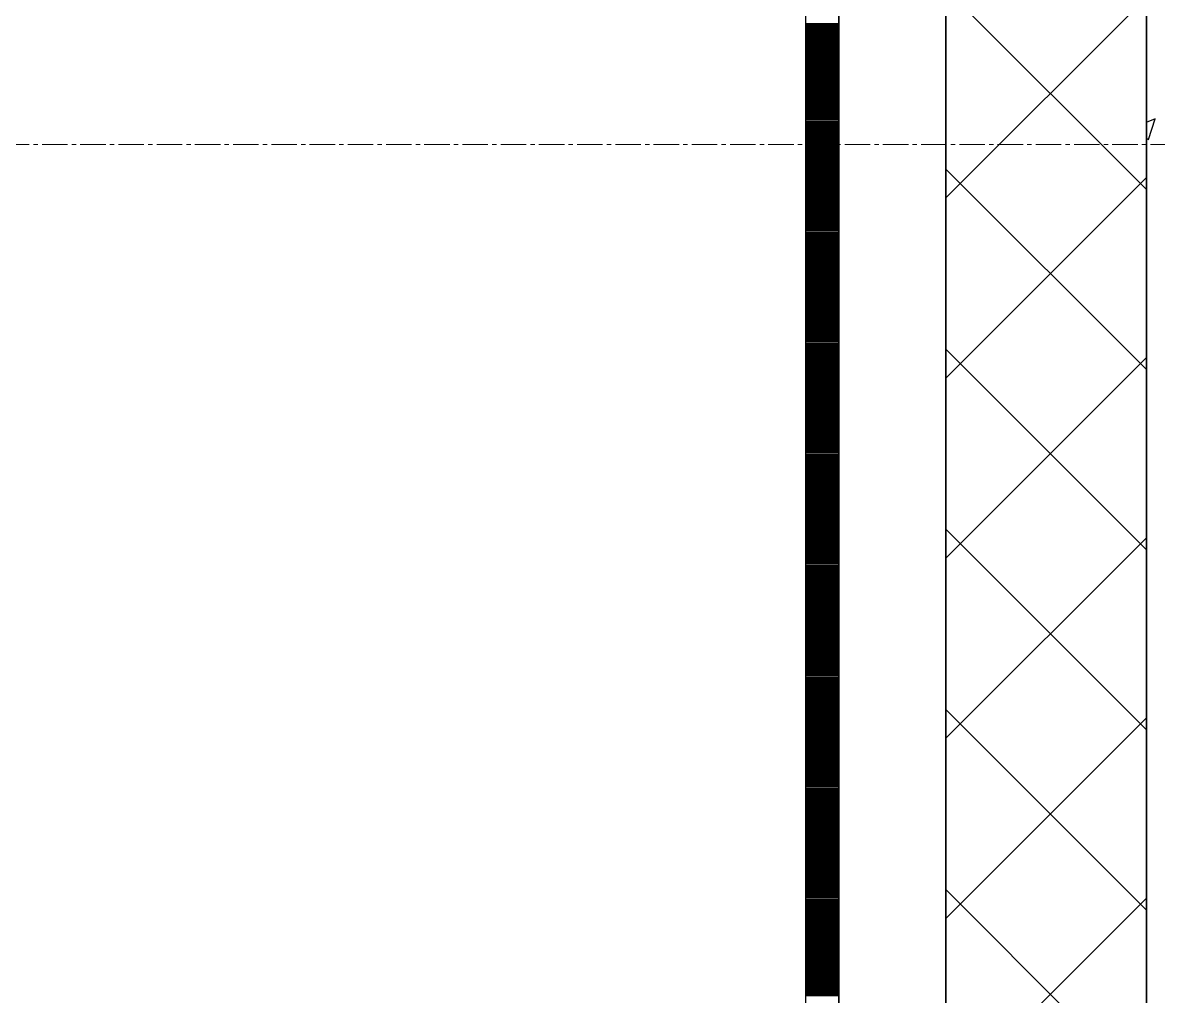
# Model space of a CAD drawing. Header units: millimetres. Extents: x -231292 to 573618, y -153144 to 564035.
# Drawn here: x 7963 to 8812, y 251330 to 252058 of the extents above; entities that cross this region are included whole.
import ezdxf

# ---------------------------------------------------------------- set-up
doc = ezdxf.new("R2010")
doc.units = ezdxf.units.MM
doc.linetypes.add('CENTER2', pattern=[28.575, 19.05, -3.175, 3.175, -3.175])
doc.layers.get('0').update_dxf_attribs({"color": 250})
for name, color, linetype, lineweight in [('АР_Стены ПЕНОблок', 250, 'Continuous', 20), ('АР_Тонкая', 250, 'Continuous', 5), ('АР_Утеплитель', 250, 'Continuous', 0), ('АР_Штриховка', 250, 'Continuous', 0), ('РД_Оси_100', 250, 'Continuous', 0)]:
    doc.layers.add(name, color=color, linetype=linetype, lineweight=lineweight)
doc.layers.add('КР_Балки-0.5', color=60, linetype='Continuous', lineweight=50, plot=False)

# ---------------------------------------------------------------- blocks, each defined once
blk = doc.blocks.new('оси_рен')
at = {"layer": 'РД_Оси_100', "color": 251, "linetype": 'CENTER2', "true_color": 0x636466}
blk.add_line((1189697.958, 201313.25), (1241712.916, 201313.25), dxfattribs=at)

msp = doc.modelspace()

# ---------------------------------------------------------------- linework, layer by layer
at = {"layer": 'АР_Стены ПЕНОблок', "color": 18, "linetype": 'Continuous', "lineweight": 25, "true_color": 0x000000}
msp.add_line((8803.243, 263866.253), (8803.243, 187666.253), dxfattribs=at)
at = {"layer": 'АР_Тонкая', "color": 18, "linetype": 'Continuous', "lineweight": 25, "true_color": 0x000000}
for p, q in [((8548.243, 263866.253), (8548.243, 187666.253)), ((8573.243, 263866.253), (8573.243, 187666.253)), ((8573.243, 187666.253), (8573.243, 263866.253)), ((8653.243, 187666.253), (8653.243, 263866.253))]:
    msp.add_line(p, q, dxfattribs=at)
at = {"layer": 'АР_Утеплитель', "color": 18, "linetype": 'Continuous', "lineweight": 25, "true_color": 0x000000}
for p, q in [((8653.243, 263866.253), (8653.243, 187666.253)), ((8803.243, 187666.253), (8803.243, 263866.253))]:
    msp.add_line(p, q, dxfattribs=at)
at = {"layer": 'АР_Штриховка', "color": 18, "linetype": 'Continuous', "lineweight": 25, "true_color": 0x000000}
for p, q in [((8803.243, 251932.797), (8653.243, 252082.797)), ((8653.243, 251926.51), (8803.243, 252076.51)), ((8548.243, 252057.002), (8573.243, 252057.002)), ((8548.243, 252056.002), (8573.243, 252056.002)), ((8548.243, 252055.002), (8573.243, 252055.002)), ((8548.243, 252054.002), (8573.243, 252054.002)), ((8548.243, 252053.002), (8573.243, 252053.002)), ((8548.243, 252052.002), (8573.243, 252052.002)), ((8548.243, 252051.002), (8573.243, 252051.002)), ((8548.243, 252050.002), (8573.243, 252050.002)), ((8548.243, 252049.002), (8573.243, 252049.002)), ((8548.243, 252048.002), (8573.243, 252048.002)), ((8548.243, 252047.002), (8573.243, 252047.002)), ((8548.243, 252046.002), (8573.243, 252046.002)), ((8548.243, 252045.002), (8573.243, 252045.002)), ((8548.243, 252044.002), (8573.243, 252044.002)), ((8548.243, 252043.002), (8573.243, 252043.002)), ((8548.243, 252042.002), (8573.243, 252042.002)), ((8548.243, 252041.002), (8573.243, 252041.002)), ((8548.243, 252040.002), (8573.243, 252040.002)), ((8548.243, 252039.002), (8573.243, 252039.002)), ((8548.243, 252038.002), (8573.243, 252038.002)), ((8548.243, 252037.002), (8573.243, 252037.002)), ((8548.243, 252036.002), (8573.243, 252036.002)), ((8548.243, 252035.002), (8573.243, 252035.002)), ((8548.243, 252034.002), (8573.243, 252034.002)), ((8548.243, 252033.002), (8573.243, 252033.002)), ((8548.243, 252032.002), (8573.243, 252032.002)), ((8548.243, 252031.002), (8573.243, 252031.002)), ((8548.243, 252030.002), (8573.243, 252030.002)), ((8548.243, 252029.002), (8573.243, 252029.002)), ((8548.243, 252028.002), (8573.243, 252028.002)), ((8548.243, 252027.002), (8573.243, 252027.002)), ((8548.243, 252026.002), (8573.243, 252026.002)), ((8548.243, 252025.002), (8573.243, 252025.002)), ((8548.243, 252024.002), (8573.243, 252024.002)), ((8548.243, 252023.002), (8573.243, 252023.002)), ((8548.243, 252022.002), (8573.243, 252022.002)), ((8548.243, 252021.002), (8573.243, 252021.002)), ((8548.243, 252020.002), (8573.243, 252020.002)), ((8548.243, 252019.002), (8573.243, 252019.002)), ((8548.243, 252018.002), (8573.243, 252018.002)), ((8548.243, 252017.002), (8573.243, 252017.002)), ((8548.243, 252016.002), (8573.243, 252016.002)), ((8548.243, 252015.002), (8573.243, 252015.002)), ((8548.243, 252014.002), (8573.243, 252014.002)), ((8548.243, 252013.002), (8573.243, 252013.002)), ((8548.243, 252012.002), (8573.243, 252012.002)), ((8548.243, 252011.002), (8573.243, 252011.002)), ((8548.243, 252010.002), (8573.243, 252010.002)), ((8548.243, 252009.002), (8573.243, 252009.002)), ((8548.243, 252008.002), (8573.243, 252008.002)), ((8548.243, 252007.002), (8573.243, 252007.002)), ((8548.243, 252006.002), (8573.243, 252006.002)), ((8548.243, 252005.002), (8573.243, 252005.002)), ((8548.243, 252004.002), (8573.243, 252004.002)), ((8548.243, 252003.002), (8573.243, 252003.002)), ((8548.243, 252002.002), (8573.243, 252002.002)), ((8548.243, 252001.002), (8573.243, 252001.002)), ((8548.243, 252000.002), (8573.243, 252000.002)), ((8548.243, 251999.002), (8573.243, 251999.002)), ((8548.243, 251998.002), (8573.243, 251998.002)), ((8548.243, 251997.002), (8573.243, 251997.002)), ((8548.243, 251996.002), (8573.243, 251996.002)), ((8548.243, 251995.002), (8573.243, 251995.002)), ((8548.243, 251994.002), (8573.243, 251994.002)), ((8548.243, 251993.002), (8573.243, 251993.002)), ((8548.243, 251992.002), (8573.243, 251992.002)), ((8548.243, 251991.002), (8573.243, 251991.002)), ((8548.243, 251990.002), (8573.243, 251990.002)), ((8548.243, 251989.002), (8573.243, 251989.002)), ((8548.243, 251988.002), (8573.243, 251988.002)), ((8548.243, 251987.002), (8573.243, 251987.002)), ((8548.243, 251986.002), (8573.243, 251986.002)), ((8548.243, 251985.002), (8573.243, 251985.002)), ((8803.243, 251983.239), (8809.96, 251985.817)), ((8804.721, 251970.247), (8809.872, 251985.596)), ((8548.243, 251984.002), (8573.243, 251984.002)), ((8548.243, 251983.002), (8573.243, 251983.002)), ((8548.243, 251982.002), (8573.243, 251982.002)), ((8548.243, 251981.002), (8573.243, 251981.002)), ((8548.243, 251980.002), (8573.243, 251980.002)), ((8548.243, 251979.002), (8573.243, 251979.002)), ((8548.243, 251978.002), (8573.243, 251978.002)), ((8548.243, 251977.002), (8573.243, 251977.002)), ((8548.243, 251976.002), (8573.243, 251976.002)), ((8548.243, 251975.002), (8573.243, 251975.002)), ((8548.243, 251974.002), (8573.243, 251974.002)), ((8548.243, 251973.002), (8573.243, 251973.002)), ((8548.243, 251972.002), (8573.243, 251972.002)), ((8548.243, 251971.002), (8573.243, 251971.002)), ((8548.243, 251970.002), (8573.243, 251970.002)), ((8548.243, 251969.002), (8573.243, 251969.002)), ((8548.243, 251968.002), (8573.243, 251968.002)), ((8803.243, 251971.24), (8804.71, 251970.25)), ((8548.243, 251967.002), (8573.243, 251967.002)), ((8548.243, 251966.002), (8573.243, 251966.002)), ((8548.243, 251965.002), (8573.243, 251965.002)), ((8548.243, 251964.002), (8573.243, 251964.002)), ((8548.243, 251963.002), (8573.243, 251963.002)), ((8548.243, 251962.002), (8573.243, 251962.002)), ((8548.243, 251961.002), (8573.243, 251961.002)), ((8548.243, 251960.002), (8573.243, 251960.002)), ((8548.243, 251959.002), (8573.243, 251959.002)), ((8548.243, 251958.002), (8573.243, 251958.002)), ((8548.243, 251957.002), (8573.243, 251957.002)), ((8548.243, 251956.002), (8573.243, 251956.002)), ((8548.243, 251955.002), (8573.243, 251955.002)), ((8548.243, 251954.002), (8573.243, 251954.002)), ((8548.243, 251953.002), (8573.243, 251953.002)), ((8548.243, 251952.002), (8573.243, 251952.002)), ((8548.243, 251951.002), (8573.243, 251951.002)), ((8548.243, 251950.002), (8573.243, 251950.002)), ((8548.243, 251949.002), (8573.243, 251949.002)), ((8548.243, 251948.002), (8573.243, 251948.002)), ((8548.243, 251947.002), (8573.243, 251947.002)), ((8548.243, 251946.002), (8573.243, 251946.002)), ((8548.243, 251945.002), (8573.243, 251945.002)), ((8548.243, 251944.002), (8573.243, 251944.002)), ((8548.243, 251943.002), (8573.243, 251943.002)), ((8803.243, 251798.093), (8653.243, 251948.093)), ((8548.243, 251942.002), (8573.243, 251942.002)), ((8548.243, 251941.002), (8573.243, 251941.002)), ((8548.243, 251940.002), (8573.243, 251940.002)), ((8548.243, 251939.002), (8573.243, 251939.002)), ((8548.243, 251938.002), (8573.243, 251938.002)), ((8548.243, 251937.002), (8573.243, 251937.002)), ((8548.243, 251936.002), (8573.243, 251936.002)), ((8548.243, 251935.002), (8573.243, 251935.002)), ((8548.243, 251934.002), (8573.243, 251934.002)), ((8653.243, 251791.806), (8803.243, 251941.806)), ((8548.243, 251933.002), (8573.243, 251933.002)), ((8548.243, 251932.002), (8573.243, 251932.002)), ((8548.243, 251931.002), (8573.243, 251931.002)), ((8548.243, 251930.002), (8573.243, 251930.002)), ((8548.243, 251929.002), (8573.243, 251929.002)), ((8548.243, 251928.002), (8573.243, 251928.002)), ((8548.243, 251927.002), (8573.243, 251927.002)), ((8548.243, 251926.002), (8573.243, 251926.002)), ((8548.243, 251925.002), (8573.243, 251925.002)), ((8548.243, 251924.002), (8573.243, 251924.002)), ((8548.243, 251923.002), (8573.243, 251923.002)), ((8548.243, 251922.002), (8573.243, 251922.002)), ((8548.243, 251921.002), (8573.243, 251921.002)), ((8548.243, 251920.002), (8573.243, 251920.002)), ((8548.243, 251919.002), (8573.243, 251919.002)), ((8548.243, 251918.002), (8573.243, 251918.002)), ((8548.243, 251917.002), (8573.243, 251917.002)), ((8548.243, 251916.002), (8573.243, 251916.002)), ((8548.243, 251915.002), (8573.243, 251915.002)), ((8548.243, 251914.002), (8573.243, 251914.002)), ((8548.243, 251913.002), (8573.243, 251913.002)), ((8548.243, 251912.002), (8573.243, 251912.002)), ((8548.243, 251911.002), (8573.243, 251911.002)), ((8548.243, 251910.002), (8573.243, 251910.002)), ((8548.243, 251909.002), (8573.243, 251909.002)), ((8548.243, 251908.002), (8573.243, 251908.002)), ((8548.243, 251907.002), (8573.243, 251907.002)), ((8548.243, 251906.002), (8573.243, 251906.002)), ((8548.243, 251905.002), (8573.243, 251905.002)), ((8548.243, 251904.002), (8573.243, 251904.002)), ((8548.243, 251903.002), (8573.243, 251903.002)), ((8548.243, 251902.002), (8573.243, 251902.002)), ((8548.243, 251901.002), (8573.243, 251901.002)), ((8548.243, 251900.002), (8573.243, 251900.002)), ((8548.243, 251899.002), (8573.243, 251899.002)), ((8548.243, 251898.002), (8573.243, 251898.002)), ((8548.243, 251897.002), (8573.243, 251897.002)), ((8548.243, 251896.002), (8573.243, 251896.002)), ((8548.243, 251895.002), (8573.243, 251895.002)), ((8548.243, 251894.002), (8573.243, 251894.002)), ((8548.243, 251893.002), (8573.243, 251893.002)), ((8548.243, 251892.002), (8573.243, 251892.002)), ((8548.243, 251891.002), (8573.243, 251891.002)), ((8548.243, 251890.002), (8573.243, 251890.002)), ((8548.243, 251889.002), (8573.243, 251889.002)), ((8548.243, 251888.002), (8573.243, 251888.002)), ((8548.243, 251887.002), (8573.243, 251887.002)), ((8548.243, 251886.002), (8573.243, 251886.002)), ((8548.243, 251885.002), (8573.243, 251885.002)), ((8548.243, 251884.002), (8573.243, 251884.002)), ((8548.243, 251883.002), (8573.243, 251883.002)), ((8548.243, 251882.002), (8573.243, 251882.002)), ((8548.243, 251881.002), (8573.243, 251881.002)), ((8548.243, 251880.002), (8573.243, 251880.002)), ((8548.243, 251879.002), (8573.243, 251879.002)), ((8548.243, 251878.002), (8573.243, 251878.002)), ((8548.243, 251877.002), (8573.243, 251877.002)), ((8548.243, 251876.002), (8573.243, 251876.002)), ((8548.243, 251875.002), (8573.243, 251875.002)), ((8548.243, 251874.002), (8573.243, 251874.002)), ((8548.243, 251873.002), (8573.243, 251873.002)), ((8548.243, 251872.002), (8573.243, 251872.002)), ((8548.243, 251871.002), (8573.243, 251871.002)), ((8548.243, 251870.002), (8573.243, 251870.002)), ((8548.243, 251869.002), (8573.243, 251869.002)), ((8548.243, 251868.002), (8573.243, 251868.002)), ((8548.243, 251867.002), (8573.243, 251867.002)), ((8548.243, 251866.002), (8573.243, 251866.002)), ((8548.243, 251865.002), (8573.243, 251865.002)), ((8548.243, 251864.002), (8573.243, 251864.002)), ((8548.243, 251863.002), (8573.243, 251863.002)), ((8548.243, 251862.002), (8573.243, 251862.002)), ((8548.243, 251861.002), (8573.243, 251861.002)), ((8548.243, 251860.002), (8573.243, 251860.002)), ((8548.243, 251859.002), (8573.243, 251859.002)), ((8548.243, 251858.002), (8573.243, 251858.002)), ((8548.243, 251857.002), (8573.243, 251857.002)), ((8548.243, 251856.002), (8573.243, 251856.002)), ((8548.243, 251855.002), (8573.243, 251855.002)), ((8548.243, 251854.002), (8573.243, 251854.002)), ((8548.243, 251853.002), (8573.243, 251853.002)), ((8548.243, 251852.002), (8573.243, 251852.002)), ((8548.243, 251851.002), (8573.243, 251851.002)), ((8548.243, 251850.002), (8573.243, 251850.002)), ((8548.243, 251849.002), (8573.243, 251849.002)), ((8548.243, 251848.002), (8573.243, 251848.002)), ((8548.243, 251847.002), (8573.243, 251847.002)), ((8548.243, 251846.002), (8573.243, 251846.002)), ((8548.243, 251845.002), (8573.243, 251845.002)), ((8548.243, 251844.002), (8573.243, 251844.002)), ((8548.243, 251843.002), (8573.243, 251843.002)), ((8548.243, 251842.002), (8573.243, 251842.002)), ((8548.243, 251841.002), (8573.243, 251841.002)), ((8548.243, 251840.002), (8573.243, 251840.002)), ((8548.243, 251839.002), (8573.243, 251839.002)), ((8548.243, 251838.002), (8573.243, 251838.002)), ((8548.243, 251837.002), (8573.243, 251837.002)), ((8548.243, 251836.002), (8573.243, 251836.002)), ((8548.243, 251835.002), (8573.243, 251835.002)), ((8548.243, 251834.002), (8573.243, 251834.002)), ((8548.243, 251833.002), (8573.243, 251833.002)), ((8548.243, 251832.002), (8573.243, 251832.002)), ((8548.243, 251831.002), (8573.243, 251831.002)), ((8548.243, 251830.002), (8573.243, 251830.002)), ((8548.243, 251829.002), (8573.243, 251829.002)), ((8548.243, 251828.002), (8573.243, 251828.002)), ((8548.243, 251827.002), (8573.243, 251827.002)), ((8548.243, 251826.002), (8573.243, 251826.002)), ((8548.243, 251825.002), (8573.243, 251825.002)), ((8548.243, 251824.002), (8573.243, 251824.002)), ((8548.243, 251823.002), (8573.243, 251823.002)), ((8548.243, 251822.002), (8573.243, 251822.002)), ((8548.243, 251821.002), (8573.243, 251821.002)), ((8548.243, 251820.002), (8573.243, 251820.002)), ((8548.243, 251819.002), (8573.243, 251819.002)), ((8548.243, 251818.002), (8573.243, 251818.002)), ((8548.243, 251817.002), (8573.243, 251817.002)), ((8548.243, 251816.002), (8573.243, 251816.002)), ((8548.243, 251815.002), (8573.243, 251815.002)), ((8548.243, 251814.002), (8573.243, 251814.002)), ((8548.243, 251813.002), (8573.243, 251813.002)), ((8548.243, 251812.002), (8573.243, 251812.002)), ((8548.243, 251811.002), (8573.243, 251811.002)), ((8548.243, 251810.002), (8573.243, 251810.002)), ((8548.243, 251809.002), (8573.243, 251809.002)), ((8548.243, 251808.002), (8573.243, 251808.002)), ((8548.243, 251807.002), (8573.243, 251807.002)), ((8803.243, 251663.389), (8653.243, 251813.389)), ((8653.243, 251657.102), (8803.243, 251807.102)), ((8548.243, 251806.002), (8573.243, 251806.002)), ((8548.243, 251805.002), (8573.243, 251805.002)), ((8548.243, 251804.002), (8573.243, 251804.002)), ((8548.243, 251803.002), (8573.243, 251803.002)), ((8548.243, 251802.002), (8573.243, 251802.002)), ((8548.243, 251801.002), (8573.243, 251801.002)), ((8548.243, 251800.002), (8573.243, 251800.002)), ((8548.243, 251799.002), (8573.243, 251799.002)), ((8548.243, 251798.002), (8573.243, 251798.002)), ((8548.243, 251797.002), (8573.243, 251797.002)), ((8548.243, 251796.002), (8573.243, 251796.002)), ((8548.243, 251795.002), (8573.243, 251795.002)), ((8548.243, 251794.002), (8573.243, 251794.002)), ((8548.243, 251793.002), (8573.243, 251793.002)), ((8548.243, 251792.002), (8573.243, 251792.002)), ((8548.243, 251791.002), (8573.243, 251791.002)), ((8548.243, 251790.002), (8573.243, 251790.002)), ((8548.243, 251789.002), (8573.243, 251789.002)), ((8548.243, 251788.002), (8573.243, 251788.002)), ((8548.243, 251787.002), (8573.243, 251787.002)), ((8548.243, 251786.002), (8573.243, 251786.002)), ((8548.243, 251785.002), (8573.243, 251785.002)), ((8548.243, 251784.002), (8573.243, 251784.002)), ((8548.243, 251783.002), (8573.243, 251783.002)), ((8548.243, 251782.002), (8573.243, 251782.002)), ((8548.243, 251781.002), (8573.243, 251781.002)), ((8548.243, 251780.002), (8573.243, 251780.002)), ((8548.243, 251779.002), (8573.243, 251779.002)), ((8548.243, 251778.002), (8573.243, 251778.002)), ((8548.243, 251777.002), (8573.243, 251777.002)), ((8548.243, 251776.002), (8573.243, 251776.002)), ((8548.243, 251775.002), (8573.243, 251775.002)), ((8548.243, 251774.002), (8573.243, 251774.002)), ((8548.243, 251773.002), (8573.243, 251773.002)), ((8548.243, 251772.002), (8573.243, 251772.002)), ((8548.243, 251771.002), (8573.243, 251771.002)), ((8548.243, 251770.002), (8573.243, 251770.002)), ((8548.243, 251769.002), (8573.243, 251769.002)), ((8548.243, 251768.002), (8573.243, 251768.002)), ((8548.243, 251767.002), (8573.243, 251767.002)), ((8548.243, 251766.002), (8573.243, 251766.002)), ((8548.243, 251765.002), (8573.243, 251765.002)), ((8548.243, 251764.002), (8573.243, 251764.002)), ((8548.243, 251763.002), (8573.243, 251763.002)), ((8548.243, 251762.002), (8573.243, 251762.002)), ((8548.243, 251761.002), (8573.243, 251761.002)), ((8548.243, 251760.002), (8573.243, 251760.002)), ((8548.243, 251759.002), (8573.243, 251759.002)), ((8548.243, 251758.002), (8573.243, 251758.002)), ((8548.243, 251757.002), (8573.243, 251757.002)), ((8548.243, 251756.002), (8573.243, 251756.002)), ((8548.243, 251755.002), (8573.243, 251755.002)), ((8548.243, 251754.002), (8573.243, 251754.002)), ((8548.243, 251753.002), (8573.243, 251753.002)), ((8548.243, 251752.002), (8573.243, 251752.002)), ((8548.243, 251751.002), (8573.243, 251751.002)), ((8548.243, 251750.002), (8573.243, 251750.002)), ((8548.243, 251749.002), (8573.243, 251749.002)), ((8548.243, 251748.002), (8573.243, 251748.002)), ((8548.243, 251747.002), (8573.243, 251747.002)), ((8548.243, 251746.002), (8573.243, 251746.002)), ((8548.243, 251745.002), (8573.243, 251745.002)), ((8548.243, 251744.002), (8573.243, 251744.002)), ((8548.243, 251743.002), (8573.243, 251743.002)), ((8548.243, 251742.002), (8573.243, 251742.002)), ((8548.243, 251741.002), (8573.243, 251741.002)), ((8548.243, 251740.002), (8573.243, 251740.002)), ((8548.243, 251739.002), (8573.243, 251739.002)), ((8548.243, 251738.002), (8573.243, 251738.002)), ((8548.243, 251737.002), (8573.243, 251737.002)), ((8548.243, 251736.002), (8573.243, 251736.002)), ((8548.243, 251735.002), (8573.243, 251735.002)), ((8548.243, 251734.002), (8573.243, 251734.002)), ((8548.243, 251733.002), (8573.243, 251733.002)), ((8548.243, 251732.002), (8573.243, 251732.002)), ((8548.243, 251731.002), (8573.243, 251731.002)), ((8548.243, 251730.002), (8573.243, 251730.002)), ((8548.243, 251729.002), (8573.243, 251729.002)), ((8548.243, 251728.002), (8573.243, 251728.002)), ((8548.243, 251727.002), (8573.243, 251727.002)), ((8548.243, 251726.002), (8573.243, 251726.002)), ((8548.243, 251725.002), (8573.243, 251725.002)), ((8548.243, 251724.002), (8573.243, 251724.002)), ((8548.243, 251723.002), (8573.243, 251723.002)), ((8548.243, 251722.002), (8573.243, 251722.002)), ((8548.243, 251721.002), (8573.243, 251721.002)), ((8548.243, 251720.002), (8573.243, 251720.002)), ((8548.243, 251719.002), (8573.243, 251719.002)), ((8548.243, 251718.002), (8573.243, 251718.002)), ((8548.243, 251717.002), (8573.243, 251717.002)), ((8548.243, 251716.002), (8573.243, 251716.002)), ((8548.243, 251715.002), (8573.243, 251715.002)), ((8548.243, 251714.002), (8573.243, 251714.002)), ((8548.243, 251713.002), (8573.243, 251713.002)), ((8548.243, 251712.002), (8573.243, 251712.002)), ((8548.243, 251711.002), (8573.243, 251711.002)), ((8548.243, 251710.002), (8573.243, 251710.002)), ((8548.243, 251709.002), (8573.243, 251709.002)), ((8548.243, 251708.002), (8573.243, 251708.002)), ((8548.243, 251707.002), (8573.243, 251707.002)), ((8548.243, 251706.002), (8573.243, 251706.002)), ((8548.243, 251705.002), (8573.243, 251705.002)), ((8548.243, 251704.002), (8573.243, 251704.002)), ((8548.243, 251703.002), (8573.243, 251703.002)), ((8548.243, 251702.002), (8573.243, 251702.002)), ((8548.243, 251701.002), (8573.243, 251701.002)), ((8548.243, 251700.002), (8573.243, 251700.002)), ((8548.243, 251699.002), (8573.243, 251699.002)), ((8548.243, 251698.002), (8573.243, 251698.002)), ((8548.243, 251697.002), (8573.243, 251697.002)), ((8548.243, 251696.002), (8573.243, 251696.002)), ((8548.243, 251695.002), (8573.243, 251695.002)), ((8548.243, 251694.002), (8573.243, 251694.002)), ((8548.243, 251693.002), (8573.243, 251693.002)), ((8548.243, 251692.002), (8573.243, 251692.002)), ((8548.243, 251691.002), (8573.243, 251691.002)), ((8548.243, 251690.002), (8573.243, 251690.002)), ((8548.243, 251689.002), (8573.243, 251689.002)), ((8548.243, 251688.002), (8573.243, 251688.002)), ((8548.243, 251687.002), (8573.243, 251687.002)), ((8548.243, 251686.002), (8573.243, 251686.002)), ((8548.243, 251685.002), (8573.243, 251685.002)), ((8548.243, 251684.002), (8573.243, 251684.002)), ((8548.243, 251683.002), (8573.243, 251683.002)), ((8548.243, 251682.002), (8573.243, 251682.002)), ((8548.243, 251681.002), (8573.243, 251681.002)), ((8548.243, 251680.002), (8573.243, 251680.002)), ((8548.243, 251679.002), (8573.243, 251679.002)), ((8548.243, 251678.002), (8573.243, 251678.002)), ((8548.243, 251677.002), (8573.243, 251677.002)), ((8548.243, 251676.002), (8573.243, 251676.002)), ((8548.243, 251675.002), (8573.243, 251675.002)), ((8548.243, 251674.002), (8573.243, 251674.002)), ((8548.243, 251673.002), (8573.243, 251673.002)), ((8548.243, 251672.002), (8573.243, 251672.002)), ((8548.243, 251671.002), (8573.243, 251671.002)), ((8803.243, 251528.686), (8653.243, 251678.686)), ((8653.243, 251522.399), (8803.243, 251672.399)), ((8548.243, 251670.002), (8573.243, 251670.002)), ((8548.243, 251669.002), (8573.243, 251669.002)), ((8548.243, 251668.002), (8573.243, 251668.002)), ((8548.243, 251667.002), (8573.243, 251667.002)), ((8548.243, 251666.002), (8573.243, 251666.002)), ((8548.243, 251665.002), (8573.243, 251665.002)), ((8548.243, 251664.002), (8573.243, 251664.002)), ((8548.243, 251663.002), (8573.243, 251663.002)), ((8548.243, 251662.002), (8573.243, 251662.002)), ((8548.243, 251661.002), (8573.243, 251661.002)), ((8548.243, 251660.002), (8573.243, 251660.002)), ((8548.243, 251659.002), (8573.243, 251659.002)), ((8548.243, 251658.002), (8573.243, 251658.002)), ((8548.243, 251657.002), (8573.243, 251657.002)), ((8548.243, 251656.002), (8573.243, 251656.002)), ((8548.243, 251655.002), (8573.243, 251655.002)), ((8548.243, 251654.002), (8573.243, 251654.002)), ((8548.243, 251653.002), (8573.243, 251653.002)), ((8548.243, 251652.002), (8573.243, 251652.002)), ((8548.243, 251651.002), (8573.243, 251651.002)), ((8548.243, 251650.002), (8573.243, 251650.002)), ((8548.243, 251649.002), (8573.243, 251649.002)), ((8548.243, 251648.002), (8573.243, 251648.002)), ((8548.243, 251647.002), (8573.243, 251647.002)), ((8548.243, 251646.002), (8573.243, 251646.002)), ((8548.243, 251645.002), (8573.243, 251645.002)), ((8548.243, 251644.002), (8573.243, 251644.002)), ((8548.243, 251643.002), (8573.243, 251643.002)), ((8548.243, 251642.002), (8573.243, 251642.002)), ((8548.243, 251641.002), (8573.243, 251641.002)), ((8548.243, 251640.002), (8573.243, 251640.002)), ((8548.243, 251639.002), (8573.243, 251639.002)), ((8548.243, 251638.002), (8573.243, 251638.002)), ((8548.243, 251637.002), (8573.243, 251637.002)), ((8548.243, 251636.002), (8573.243, 251636.002)), ((8548.243, 251635.002), (8573.243, 251635.002)), ((8548.243, 251634.002), (8573.243, 251634.002)), ((8548.243, 251633.002), (8573.243, 251633.002)), ((8548.243, 251632.002), (8573.243, 251632.002)), ((8548.243, 251631.002), (8573.243, 251631.002)), ((8548.243, 251630.002), (8573.243, 251630.002)), ((8548.243, 251629.002), (8573.243, 251629.002)), ((8548.243, 251628.002), (8573.243, 251628.002)), ((8548.243, 251627.002), (8573.243, 251627.002)), ((8548.243, 251626.002), (8573.243, 251626.002)), ((8548.243, 251625.002), (8573.243, 251625.002)), ((8548.243, 251624.002), (8573.243, 251624.002)), ((8548.243, 251623.002), (8573.243, 251623.002)), ((8548.243, 251622.002), (8573.243, 251622.002)), ((8548.243, 251621.002), (8573.243, 251621.002)), ((8548.243, 251620.002), (8573.243, 251620.002)), ((8548.243, 251619.002), (8573.243, 251619.002)), ((8548.243, 251618.002), (8573.243, 251618.002)), ((8548.243, 251617.002), (8573.243, 251617.002)), ((8548.243, 251616.002), (8573.243, 251616.002)), ((8548.243, 251615.002), (8573.243, 251615.002)), ((8548.243, 251614.002), (8573.243, 251614.002)), ((8548.243, 251613.002), (8573.243, 251613.002)), ((8548.243, 251612.002), (8573.243, 251612.002)), ((8548.243, 251611.002), (8573.243, 251611.002)), ((8548.243, 251610.002), (8573.243, 251610.002)), ((8548.243, 251609.002), (8573.243, 251609.002)), ((8548.243, 251608.002), (8573.243, 251608.002)), ((8548.243, 251607.002), (8573.243, 251607.002)), ((8548.243, 251606.002), (8573.243, 251606.002)), ((8548.243, 251605.002), (8573.243, 251605.002)), ((8548.243, 251604.002), (8573.243, 251604.002)), ((8548.243, 251603.002), (8573.243, 251603.002)), ((8548.243, 251602.002), (8573.243, 251602.002)), ((8548.243, 251601.002), (8573.243, 251601.002)), ((8548.243, 251600.002), (8573.243, 251600.002)), ((8548.243, 251599.002), (8573.243, 251599.002)), ((8548.243, 251598.002), (8573.243, 251598.002)), ((8548.243, 251597.002), (8573.243, 251597.002)), ((8548.243, 251596.002), (8573.243, 251596.002)), ((8548.243, 251595.002), (8573.243, 251595.002)), ((8548.243, 251594.002), (8573.243, 251594.002)), ((8548.243, 251593.002), (8573.243, 251593.002)), ((8548.243, 251592.002), (8573.243, 251592.002)), ((8548.243, 251591.002), (8573.243, 251591.002)), ((8548.243, 251590.002), (8573.243, 251590.002)), ((8548.243, 251589.002), (8573.243, 251589.002)), ((8548.243, 251588.002), (8573.243, 251588.002)), ((8548.243, 251587.002), (8573.243, 251587.002)), ((8548.243, 251586.002), (8573.243, 251586.002)), ((8548.243, 251585.002), (8573.243, 251585.002)), ((8548.243, 251584.002), (8573.243, 251584.002)), ((8548.243, 251583.002), (8573.243, 251583.002)), ((8548.243, 251582.002), (8573.243, 251582.002)), ((8548.243, 251581.002), (8573.243, 251581.002)), ((8548.243, 251580.002), (8573.243, 251580.002)), ((8548.243, 251579.002), (8573.243, 251579.002)), ((8548.243, 251578.002), (8573.243, 251578.002)), ((8548.243, 251577.002), (8573.243, 251577.002)), ((8548.243, 251576.002), (8573.243, 251576.002)), ((8548.243, 251575.002), (8573.243, 251575.002)), ((8548.243, 251574.002), (8573.243, 251574.002)), ((8548.243, 251573.002), (8573.243, 251573.002)), ((8548.243, 251572.002), (8573.243, 251572.002)), ((8548.243, 251571.002), (8573.243, 251571.002)), ((8548.243, 251570.002), (8573.243, 251570.002)), ((8548.243, 251569.002), (8573.243, 251569.002)), ((8548.243, 251568.002), (8573.243, 251568.002)), ((8548.243, 251567.002), (8573.243, 251567.002)), ((8548.243, 251566.002), (8573.243, 251566.002)), ((8548.243, 251565.002), (8573.243, 251565.002)), ((8548.243, 251564.002), (8573.243, 251564.002)), ((8548.243, 251563.002), (8573.243, 251563.002)), ((8548.243, 251562.002), (8573.243, 251562.002)), ((8548.243, 251561.002), (8573.243, 251561.002)), ((8548.243, 251560.002), (8573.243, 251560.002)), ((8548.243, 251559.002), (8573.243, 251559.002)), ((8548.243, 251558.002), (8573.243, 251558.002)), ((8548.243, 251557.002), (8573.243, 251557.002)), ((8548.243, 251556.002), (8573.243, 251556.002)), ((8548.243, 251555.002), (8573.243, 251555.002)), ((8548.243, 251554.002), (8573.243, 251554.002)), ((8548.243, 251553.002), (8573.243, 251553.002)), ((8548.243, 251552.002), (8573.243, 251552.002)), ((8548.243, 251551.002), (8573.243, 251551.002)), ((8548.243, 251550.002), (8573.243, 251550.002)), ((8548.243, 251549.002), (8573.243, 251549.002)), ((8548.243, 251548.002), (8573.243, 251548.002)), ((8548.243, 251547.002), (8573.243, 251547.002)), ((8548.243, 251546.002), (8573.243, 251546.002)), ((8548.243, 251545.002), (8573.243, 251545.002)), ((8548.243, 251544.002), (8573.243, 251544.002)), ((8803.243, 251393.982), (8653.243, 251543.982)), ((8548.243, 251543.002), (8573.243, 251543.002)), ((8548.243, 251542.002), (8573.243, 251542.002)), ((8548.243, 251541.002), (8573.243, 251541.002)), ((8548.243, 251540.002), (8573.243, 251540.002)), ((8548.243, 251539.002), (8573.243, 251539.002)), ((8548.243, 251538.002), (8573.243, 251538.002)), ((8548.243, 251537.002), (8573.243, 251537.002)), ((8548.243, 251536.002), (8573.243, 251536.002)), ((8548.243, 251535.002), (8573.243, 251535.002)), ((8653.243, 251387.695), (8803.243, 251537.695)), ((8548.243, 251534.002), (8573.243, 251534.002)), ((8548.243, 251533.002), (8573.243, 251533.002)), ((8548.243, 251532.002), (8573.243, 251532.002)), ((8548.243, 251531.002), (8573.243, 251531.002)), ((8548.243, 251530.002), (8573.243, 251530.002)), ((8548.243, 251529.002), (8573.243, 251529.002)), ((8548.243, 251528.002), (8573.243, 251528.002)), ((8548.243, 251527.002), (8573.243, 251527.002)), ((8548.243, 251526.002), (8573.243, 251526.002)), ((8548.243, 251525.002), (8573.243, 251525.002)), ((8548.243, 251524.002), (8573.243, 251524.002)), ((8548.243, 251523.002), (8573.243, 251523.002)), ((8548.243, 251522.002), (8573.243, 251522.002)), ((8548.243, 251521.002), (8573.243, 251521.002)), ((8548.243, 251520.002), (8573.243, 251520.002)), ((8548.243, 251519.002), (8573.243, 251519.002)), ((8548.243, 251518.002), (8573.243, 251518.002)), ((8548.243, 251517.002), (8573.243, 251517.002)), ((8548.243, 251516.002), (8573.243, 251516.002)), ((8548.243, 251515.002), (8573.243, 251515.002)), ((8548.243, 251514.002), (8573.243, 251514.002)), ((8548.243, 251513.002), (8573.243, 251513.002)), ((8548.243, 251512.002), (8573.243, 251512.002)), ((8548.243, 251511.002), (8573.243, 251511.002)), ((8548.243, 251510.002), (8573.243, 251510.002)), ((8548.243, 251509.002), (8573.243, 251509.002)), ((8548.243, 251508.002), (8573.243, 251508.002)), ((8548.243, 251507.002), (8573.243, 251507.002)), ((8548.243, 251506.002), (8573.243, 251506.002)), ((8548.243, 251505.002), (8573.243, 251505.002)), ((8548.243, 251504.002), (8573.243, 251504.002)), ((8548.243, 251503.002), (8573.243, 251503.002)), ((8548.243, 251502.002), (8573.243, 251502.002)), ((8548.243, 251501.002), (8573.243, 251501.002)), ((8548.243, 251500.002), (8573.243, 251500.002)), ((8548.243, 251499.002), (8573.243, 251499.002)), ((8548.243, 251498.002), (8573.243, 251498.002)), ((8548.243, 251497.002), (8573.243, 251497.002)), ((8548.243, 251496.002), (8573.243, 251496.002)), ((8548.243, 251495.002), (8573.243, 251495.002)), ((8548.243, 251494.002), (8573.243, 251494.002)), ((8548.243, 251493.002), (8573.243, 251493.002)), ((8548.243, 251492.002), (8573.243, 251492.002)), ((8548.243, 251491.002), (8573.243, 251491.002)), ((8548.243, 251490.002), (8573.243, 251490.002)), ((8548.243, 251489.002), (8573.243, 251489.002)), ((8548.243, 251488.002), (8573.243, 251488.002)), ((8548.243, 251487.002), (8573.243, 251487.002)), ((8548.243, 251486.002), (8573.243, 251486.002)), ((8548.243, 251485.002), (8573.243, 251485.002)), ((8548.243, 251484.002), (8573.243, 251484.002)), ((8548.243, 251483.002), (8573.243, 251483.002)), ((8548.243, 251482.002), (8573.243, 251482.002)), ((8548.243, 251481.002), (8573.243, 251481.002)), ((8548.243, 251480.002), (8573.243, 251480.002)), ((8548.243, 251479.002), (8573.243, 251479.002)), ((8548.243, 251478.002), (8573.243, 251478.002)), ((8548.243, 251477.002), (8573.243, 251477.002)), ((8548.243, 251476.002), (8573.243, 251476.002)), ((8548.243, 251475.002), (8573.243, 251475.002)), ((8548.243, 251474.002), (8573.243, 251474.002)), ((8548.243, 251473.002), (8573.243, 251473.002)), ((8548.243, 251472.002), (8573.243, 251472.002)), ((8548.243, 251471.002), (8573.243, 251471.002)), ((8548.243, 251470.002), (8573.243, 251470.002)), ((8548.243, 251469.002), (8573.243, 251469.002)), ((8548.243, 251468.002), (8573.243, 251468.002)), ((8548.243, 251467.002), (8573.243, 251467.002)), ((8548.243, 251466.002), (8573.243, 251466.002)), ((8548.243, 251465.002), (8573.243, 251465.002)), ((8548.243, 251464.002), (8573.243, 251464.002)), ((8548.243, 251463.002), (8573.243, 251463.002)), ((8548.243, 251462.002), (8573.243, 251462.002)), ((8548.243, 251461.002), (8573.243, 251461.002)), ((8548.243, 251460.002), (8573.243, 251460.002)), ((8548.243, 251459.002), (8573.243, 251459.002)), ((8548.243, 251458.002), (8573.243, 251458.002)), ((8548.243, 251457.002), (8573.243, 251457.002)), ((8548.243, 251456.002), (8573.243, 251456.002)), ((8548.243, 251455.002), (8573.243, 251455.002)), ((8548.243, 251454.002), (8573.243, 251454.002)), ((8548.243, 251453.002), (8573.243, 251453.002)), ((8548.243, 251452.002), (8573.243, 251452.002)), ((8548.243, 251451.002), (8573.243, 251451.002)), ((8548.243, 251450.002), (8573.243, 251450.002)), ((8548.243, 251449.002), (8573.243, 251449.002)), ((8548.243, 251448.002), (8573.243, 251448.002)), ((8548.243, 251447.002), (8573.243, 251447.002)), ((8548.243, 251446.002), (8573.243, 251446.002)), ((8548.243, 251445.002), (8573.243, 251445.002)), ((8548.243, 251444.002), (8573.243, 251444.002)), ((8548.243, 251443.002), (8573.243, 251443.002)), ((8548.243, 251442.002), (8573.243, 251442.002)), ((8548.243, 251441.002), (8573.243, 251441.002)), ((8548.243, 251440.002), (8573.243, 251440.002)), ((8548.243, 251439.002), (8573.243, 251439.002)), ((8548.243, 251438.002), (8573.243, 251438.002)), ((8548.243, 251437.002), (8573.243, 251437.002)), ((8548.243, 251436.002), (8573.243, 251436.002)), ((8548.243, 251435.002), (8573.243, 251435.002)), ((8548.243, 251434.002), (8573.243, 251434.002)), ((8548.243, 251433.002), (8573.243, 251433.002)), ((8548.243, 251432.002), (8573.243, 251432.002)), ((8548.243, 251431.002), (8573.243, 251431.002)), ((8548.243, 251430.002), (8573.243, 251430.002)), ((8548.243, 251429.002), (8573.243, 251429.002)), ((8548.243, 251428.002), (8573.243, 251428.002)), ((8548.243, 251427.002), (8573.243, 251427.002)), ((8548.243, 251426.002), (8573.243, 251426.002)), ((8548.243, 251425.002), (8573.243, 251425.002)), ((8548.243, 251424.002), (8573.243, 251424.002)), ((8548.243, 251423.002), (8573.243, 251423.002)), ((8548.243, 251422.002), (8573.243, 251422.002)), ((8548.243, 251421.002), (8573.243, 251421.002)), ((8548.243, 251420.002), (8573.243, 251420.002)), ((8548.243, 251419.002), (8573.243, 251419.002)), ((8548.243, 251418.002), (8573.243, 251418.002)), ((8548.243, 251417.002), (8573.243, 251417.002)), ((8548.243, 251416.002), (8573.243, 251416.002)), ((8548.243, 251415.002), (8573.243, 251415.002)), ((8548.243, 251414.002), (8573.243, 251414.002)), ((8548.243, 251413.002), (8573.243, 251413.002)), ((8548.243, 251412.002), (8573.243, 251412.002)), ((8548.243, 251411.002), (8573.243, 251411.002)), ((8548.243, 251410.002), (8573.243, 251410.002)), ((8548.243, 251409.002), (8573.243, 251409.002)), ((8548.243, 251408.002), (8573.243, 251408.002)), ((8803.243, 251259.278), (8653.243, 251409.278)), ((8548.243, 251407.002), (8573.243, 251407.002)), ((8548.243, 251406.002), (8573.243, 251406.002)), ((8548.243, 251405.002), (8573.243, 251405.002)), ((8548.243, 251404.002), (8573.243, 251404.002)), ((8548.243, 251403.002), (8573.243, 251403.002)), ((8548.243, 251402.002), (8573.243, 251402.002)), ((8548.243, 251401.002), (8573.243, 251401.002)), ((8548.243, 251400.002), (8573.243, 251400.002)), ((8653.243, 251252.991), (8803.243, 251402.991)), ((8548.243, 251399.002), (8573.243, 251399.002)), ((8548.243, 251398.002), (8573.243, 251398.002)), ((8548.243, 251397.002), (8573.243, 251397.002)), ((8548.243, 251396.002), (8573.243, 251396.002)), ((8548.243, 251395.002), (8573.243, 251395.002)), ((8548.243, 251394.002), (8573.243, 251394.002)), ((8548.243, 251393.002), (8573.243, 251393.002)), ((8548.243, 251392.002), (8573.243, 251392.002)), ((8548.243, 251391.002), (8573.243, 251391.002)), ((8548.243, 251390.002), (8573.243, 251390.002)), ((8548.243, 251389.002), (8573.243, 251389.002)), ((8548.243, 251388.002), (8573.243, 251388.002)), ((8548.243, 251387.002), (8573.243, 251387.002)), ((8548.243, 251386.002), (8573.243, 251386.002)), ((8548.243, 251385.002), (8573.243, 251385.002)), ((8548.243, 251384.002), (8573.243, 251384.002)), ((8548.243, 251383.002), (8573.243, 251383.002)), ((8548.243, 251382.002), (8573.243, 251382.002)), ((8548.243, 251381.002), (8573.243, 251381.002)), ((8548.243, 251380.002), (8573.243, 251380.002)), ((8548.243, 251379.002), (8573.243, 251379.002)), ((8548.243, 251378.002), (8573.243, 251378.002)), ((8548.243, 251377.002), (8573.243, 251377.002)), ((8548.243, 251376.002), (8573.243, 251376.002)), ((8548.243, 251375.002), (8573.243, 251375.002)), ((8548.243, 251374.002), (8573.243, 251374.002)), ((8548.243, 251373.002), (8573.243, 251373.002)), ((8548.243, 251372.002), (8573.243, 251372.002)), ((8548.243, 251371.002), (8573.243, 251371.002)), ((8548.243, 251370.002), (8573.243, 251370.002)), ((8548.243, 251369.002), (8573.243, 251369.002)), ((8548.243, 251368.002), (8573.243, 251368.002)), ((8548.243, 251367.002), (8573.243, 251367.002)), ((8548.243, 251366.002), (8573.243, 251366.002)), ((8548.243, 251365.002), (8573.243, 251365.002)), ((8548.243, 251364.002), (8573.243, 251364.002)), ((8548.243, 251363.002), (8573.243, 251363.002)), ((8548.243, 251362.002), (8573.243, 251362.002)), ((8548.243, 251361.002), (8573.243, 251361.002)), ((8548.243, 251360.002), (8573.243, 251360.002)), ((8548.243, 251359.002), (8573.243, 251359.002)), ((8548.243, 251358.002), (8573.243, 251358.002)), ((8548.243, 251357.002), (8573.243, 251357.002)), ((8548.243, 251356.002), (8573.243, 251356.002)), ((8548.243, 251355.002), (8573.243, 251355.002)), ((8548.243, 251354.002), (8573.243, 251354.002)), ((8548.243, 251353.002), (8573.243, 251353.002)), ((8548.243, 251352.002), (8573.243, 251352.002)), ((8548.243, 251351.002), (8573.243, 251351.002)), ((8548.243, 251350.002), (8573.243, 251350.002)), ((8548.243, 251349.002), (8573.243, 251349.002)), ((8548.243, 251348.002), (8573.243, 251348.002)), ((8548.243, 251347.002), (8573.243, 251347.002)), ((8548.243, 251346.002), (8573.243, 251346.002)), ((8548.243, 251345.002), (8573.243, 251345.002)), ((8548.243, 251344.002), (8573.243, 251344.002)), ((8548.243, 251343.002), (8573.243, 251343.002)), ((8548.243, 251342.002), (8573.243, 251342.002)), ((8548.243, 251341.002), (8573.243, 251341.002)), ((8548.243, 251340.002), (8573.243, 251340.002)), ((8548.243, 251339.002), (8573.243, 251339.002)), ((8548.243, 251338.002), (8573.243, 251338.002)), ((8548.243, 251337.002), (8573.243, 251337.002)), ((8548.243, 251336.002), (8573.243, 251336.002)), ((8548.243, 251335.002), (8573.243, 251335.002)), ((8548.243, 251334.002), (8573.243, 251334.002)), ((8548.243, 251333.002), (8573.243, 251333.002)), ((8548.243, 251332.002), (8573.243, 251332.002)), ((8548.243, 251331.002), (8573.243, 251331.002)), ((8548.243, 251330.002), (8573.243, 251330.002))]:
    msp.add_line(p, q, dxfattribs=at)
at = {"layer": 'КР_Балки-0.5', "color": 18, "lineweight": 25, "ltscale": 200, "true_color": 0x000000}
msp.add_line((8803.244, 237366.253), (8803.244, 263866.253), dxfattribs=at)

# ---------------------------------------------------------------- block references
at = {"rotation": 359.999868838025}
msp.add_blockref('оси_рен', (-1186750.035, 50655.808), dxfattribs=at)

doc.saveas('drawing.dxf')
